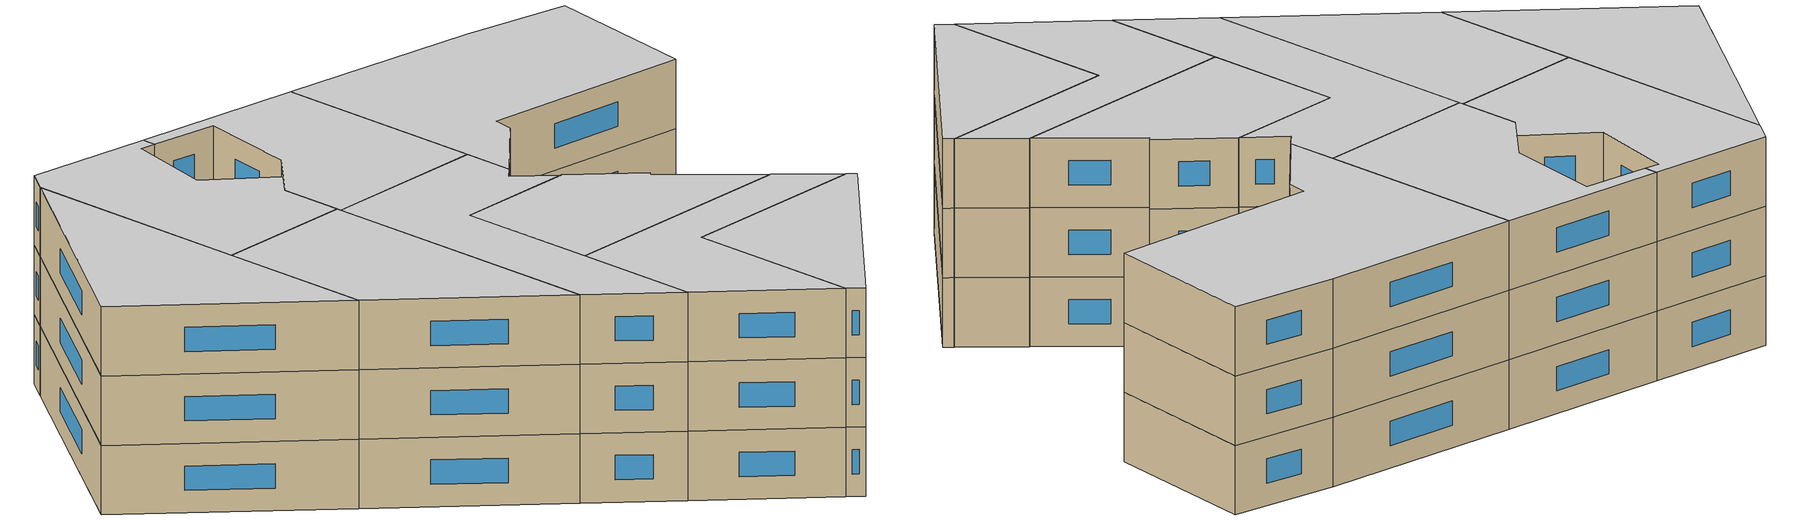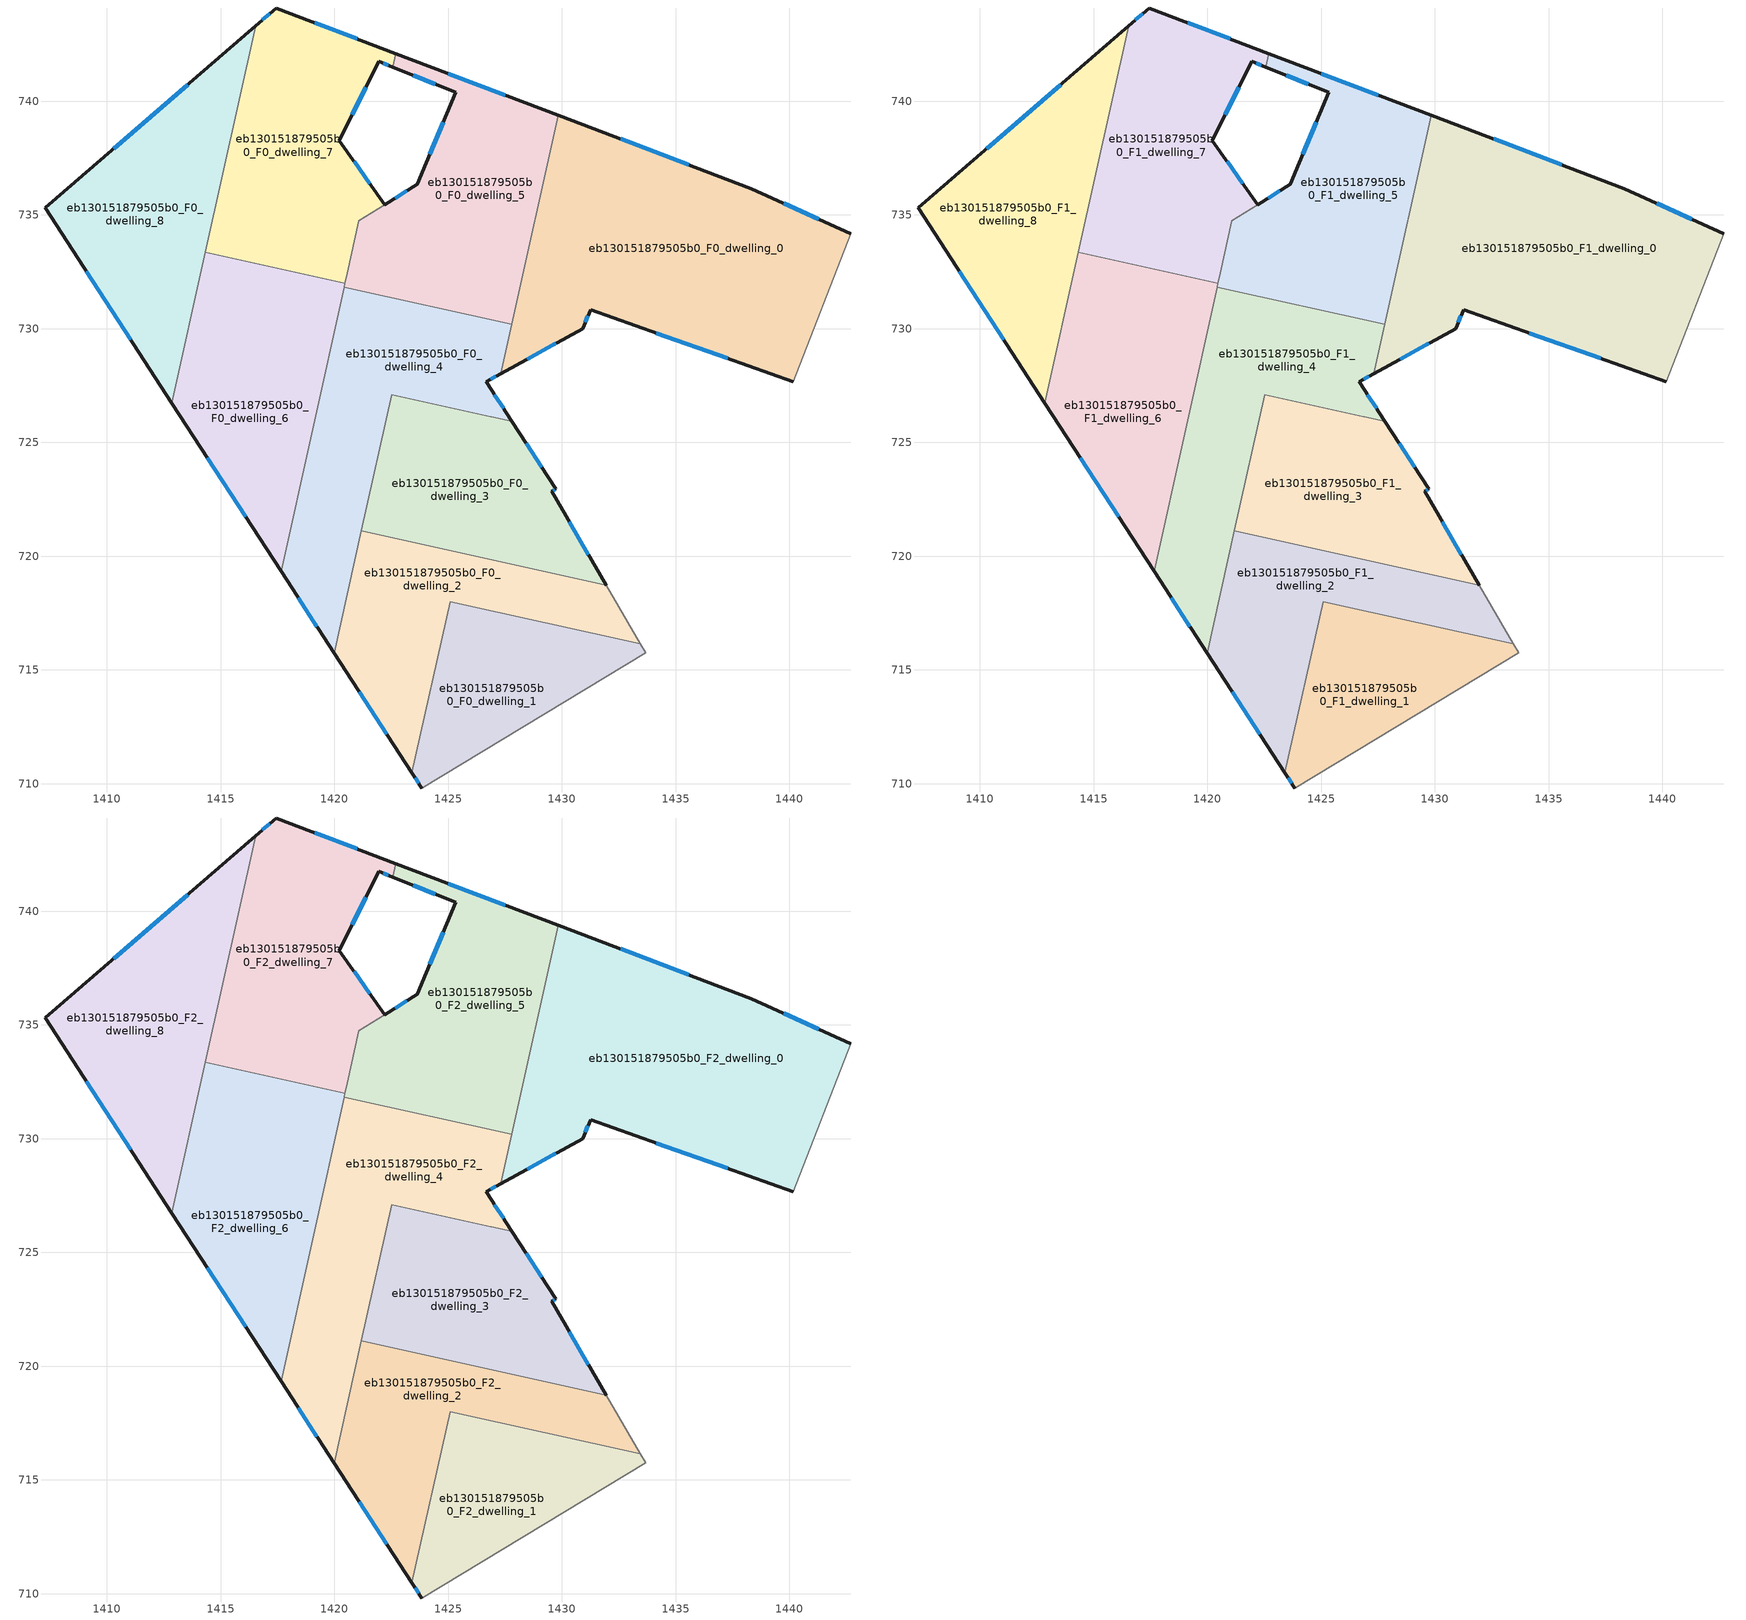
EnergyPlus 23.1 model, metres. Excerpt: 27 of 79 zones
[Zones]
eb130151879505b0_F0_dwelling_0
 floor ground (EU_floor_Construction): 1442.69,734.17 1440.18,727.68 1431.26,730.83 1430.91,730.01 1427.3,728.02 1429.83,739.39 1438.32,736.16 z0
 wall outside (EU_wall_Construction): 1427.3,728.02 1430.91,730.01 1431.26,730.83 1440.18,727.68 / 1442.69,734.17 1438.32,736.16 1429.83,739.39 z0:3
 wall adiabatic (EU_wall_Construction): 1440.18,727.68 1442.69,734.17 z0:3
 wall to eb130151879505b0_F0_dwelling_5 (EU_wall_Construction): 1429.83,739.39 1427.78,730.19 z0:3
 wall to eb130151879505b0_F0_dwelling_4 (EU_wall_Construction): 1427.78,730.19 1427.3,728.02 z0:3
 window (EU_Window_Construction): 1431.02,730.27 1431.14,730.56 / 1428.47,728.66 1429.74,729.36 / 1435.57,737.2 1432.58,738.34 / 1441.28,734.81 1439.74,735.51 / 1434.15,729.81 1437.28,728.7 z0.97:2.03
eb130151879505b0_F0_dwelling_1
 floor ground (EU_floor_Construction): 1433.44,716.15 1433.68,715.75 1423.83,709.81 1423.41,710.47 1425.08,718 z0
 wall outside (EU_wall_Construction): 1423.41,710.47 1423.83,709.81 z0:3
 wall to eb130151879505b0_F0_dwelling_2 (EU_wall_Construction): 1433.44,716.15 1425.08,718 1423.41,710.47 z0:3
 wall adiabatic (EU_wall_Construction): 1423.83,709.81 1433.68,715.75 1433.44,716.15 z0:3
 window (EU_Window_Construction): 1423.55,710.25 1423.7,710.02 z0.97:2.03
eb130151879505b0_F0_dwelling_2
 floor ground (EU_floor_Construction): 1431.94,718.73 1433.44,716.15 1425.08,718 1423.41,710.47 1419.98,715.74 1421.18,721.12 z0
 wall outside (EU_wall_Construction): 1419.98,715.74 1423.41,710.47 z0:3
 wall to eb130151879505b0_F0_dwelling_3 (EU_wall_Construction): 1431.94,718.73 1421.18,721.12 z0:3
 wall adiabatic (EU_wall_Construction): 1433.44,716.15 1431.94,718.73 z0:3
 wall to eb130151879505b0_F0_dwelling_4 (EU_wall_Construction): 1421.18,721.12 1419.98,715.74 z0:3
 window (EU_Window_Construction): 1421.09,714.03 1422.3,712.18 z0.97:2.03
eb130151879505b0_F0_dwelling_3
 floor ground (EU_floor_Construction): 1427.8,725.92 1429.73,722.96 1429.55,722.85 1431.94,718.73 1421.18,721.12 1422.51,727.1 1426.88,726.13 z0
 wall outside (EU_wall_Construction): 1431.94,718.73 1429.55,722.85 1429.73,722.96 1427.8,725.92 z0:3
 wall to eb130151879505b0_F0_dwelling_4 (EU_wall_Construction): 1427.8,725.93 1426.88,726.13 1422.51,727.1 1421.18,721.12 z0:3
 window (EU_Window_Construction): 1429.11,723.92 1428.43,724.96 / 1429.61,722.88 1429.67,722.92 / 1431.16,720.06 1430.32,721.51 z0.97:2.03
eb130151879505b0_F0_dwelling_4
 floor ground (EU_floor_Construction): 1427.79,730.19 1427.3,728.02 1426.67,727.67 1427.8,725.93 1422.51,727.1 1419.98,715.74 1417.65,719.34 1420.42,731.82 z0
 wall outside (EU_wall_Construction): 1417.65,719.34 1419.98,715.74 / 1427.8,725.93 1426.67,727.67 1427.3,728.02 z0:3
 wall to eb130151879505b0_F0_dwelling_5 (EU_wall_Construction): 1427.79,730.19 1420.42,731.82 z0:3
 wall to eb130151879505b0_F0_dwelling_6 (EU_wall_Construction): 1420.42,731.82 1417.65,719.34 z0:3
 window (EU_Window_Construction): 1418.41,718.17 1419.23,716.91 / 1426.87,727.78 1427.1,727.9 / 1427.43,726.49 1427.03,727.1 z0.97:2.03
eb130151879505b0_F0_dwelling_5
 floor ground (EU_floor_Construction): 1429.83,739.39 1427.79,730.19 1420.42,731.82 1421.07,734.74 1423.65,736.35 1425.33,740.4 1422.57,741.5 1422.7,742.09 z0
 wall outside (EU_wall_Construction): 1422.57,741.5 1425.33,740.4 1423.65,736.35 1422.21,735.45 / 1429.83,739.39 1422.7,742.09 z0:3
 wall to eb130151879505b0_F0_dwelling_7 (EU_wall_Construction): 1422.7,742.09 1422.57,741.5 / 1422.21,735.45 1421.07,734.74 1420.56,732.43 / 1420.56,732.42 1420.46,732 z0:3
 wall to eb130151879505b0_F0_dwelling_6 (EU_wall_Construction): 1420.46,732 1420.42,731.82 z0:3
 window (EU_Window_Construction): 1424.79,739.08 1424.19,737.66 / 1423.47,741.14 1424.44,740.75 / 1427.52,740.26 1425.01,741.22 / 1423.18,736.06 1422.67,735.74 z0.97:2.03
eb130151879505b0_F0_dwelling_6
 floor ground (EU_floor_Construction): 1420.46,732 1417.65,719.34 1412.86,726.72 1414.33,733.36 z0
 wall outside (EU_wall_Construction): 1412.86,726.72 1417.65,719.34 z0:3
 wall to eb130151879505b0_F0_dwelling_7 (EU_wall_Construction): 1420.46,732 1414.33,733.36 z0:3
 wall to eb130151879505b0_F0_dwelling_8 (EU_wall_Construction): 1414.33,733.36 1412.86,726.72 z0:3
 window (EU_Window_Construction): 1414.41,724.33 1416.1,721.73 z0.97:2.03
eb130151879505b0_F0_dwelling_7
 floor ground (EU_floor_Construction): 1422.7,742.09 1422.57,741.5 1421.94,741.75 1420.22,738.27 1422.2,735.45 1421.07,734.74 1420.46,732 1414.33,733.36 1416.54,743.32 1417.44,744.1 z0
 wall outside (EU_wall_Construction): 1422.7,742.09 1417.44,744.1 1416.54,743.32 / 1422.2,735.45 1420.22,738.27 1421.94,741.75 1422.57,741.5 z0:3
 wall to eb130151879505b0_F0_dwelling_8 (EU_wall_Construction): 1416.54,743.32 1414.33,733.36 z0:3
 window (EU_Window_Construction): 1417.15,743.85 1416.83,743.57 / 1420.99,742.74 1419.14,743.45 / 1422.14,741.67 1422.36,741.58 / 1420.77,739.4 1421.38,740.62 / 1421.56,736.36 1420.86,737.35 z0.97:2.03
eb130151879505b0_F0_dwelling_8
 floor ground (EU_floor_Construction): 1416.54,743.32 1412.86,726.72 1407.29,735.31 z0
 wall outside (EU_wall_Construction): 1416.54,743.32 1407.29,735.31 1412.86,726.72 z0:3
 window (EU_Window_Construction): 1409.09,732.52 1411.05,729.51 / 1413.54,740.72 1410.29,737.91 z0.97:2.03
eb130151879505b0_F1_dwelling_0
 floor to eb130151879505b0_F0_dwelling_0 (EU_floor_Construction): 1442.69,734.17 1440.18,727.68 1431.26,730.83 1430.91,730.01 1427.3,728.02 1429.83,739.39 1438.32,736.16 z3
 wall outside (EU_wall_Construction): 1427.3,728.02 1430.91,730.01 1431.26,730.83 1440.18,727.68 / 1442.69,734.17 1438.32,736.16 1429.83,739.39 z3:6
 wall adiabatic (EU_wall_Construction): 1440.18,727.68 1442.69,734.17 z3:6
 wall to eb130151879505b0_F1_dwelling_5 (EU_wall_Construction): 1429.83,739.39 1427.78,730.19 z3:6
 wall to eb130151879505b0_F1_dwelling_4 (EU_wall_Construction): 1427.78,730.19 1427.3,728.02 z3:6
 window (EU_Window_Construction): 1431.02,730.27 1431.14,730.56 / 1428.47,728.66 1429.74,729.36 / 1435.57,737.2 1432.58,738.34 / 1441.28,734.81 1439.74,735.51 / 1434.15,729.81 1437.28,728.7 z3.97:5.03
eb130151879505b0_F1_dwelling_1
 floor to eb130151879505b0_F0_dwelling_1 (EU_floor_Construction): 1433.44,716.15 1433.68,715.75 1423.83,709.81 1423.41,710.47 1425.08,718 z3
 wall outside (EU_wall_Construction): 1423.41,710.47 1423.83,709.81 z3:6
 wall to eb130151879505b0_F1_dwelling_2 (EU_wall_Construction): 1433.44,716.15 1425.08,718 1423.41,710.47 z3:6
 wall adiabatic (EU_wall_Construction): 1423.83,709.81 1433.68,715.75 1433.44,716.15 z3:6
 window (EU_Window_Construction): 1423.55,710.25 1423.7,710.02 z3.97:5.03
eb130151879505b0_F1_dwelling_2
 floor to eb130151879505b0_F0_dwelling_2 (EU_floor_Construction): 1431.94,718.73 1433.44,716.15 1425.08,718 1423.41,710.47 1419.98,715.74 1421.18,721.12 z3
 wall outside (EU_wall_Construction): 1419.98,715.74 1423.41,710.47 z3:6
 wall to eb130151879505b0_F1_dwelling_3 (EU_wall_Construction): 1431.94,718.73 1421.18,721.12 z3:6
 wall adiabatic (EU_wall_Construction): 1433.44,716.15 1431.94,718.73 z3:6
 wall to eb130151879505b0_F1_dwelling_4 (EU_wall_Construction): 1421.18,721.12 1419.98,715.74 z3:6
 window (EU_Window_Construction): 1421.09,714.03 1422.3,712.18 z3.97:5.03
eb130151879505b0_F1_dwelling_3
 floor to eb130151879505b0_F0_dwelling_3 (EU_floor_Construction): 1427.8,725.92 1429.73,722.96 1429.55,722.85 1431.94,718.73 1421.18,721.12 1422.51,727.1 1426.88,726.13 z3
 wall outside (EU_wall_Construction): 1431.94,718.73 1429.55,722.85 1429.73,722.96 1427.8,725.92 z3:6
 wall to eb130151879505b0_F1_dwelling_4 (EU_wall_Construction): 1427.8,725.93 1426.88,726.13 1422.51,727.1 1421.18,721.12 z3:6
 window (EU_Window_Construction): 1429.11,723.92 1428.43,724.96 / 1429.61,722.88 1429.67,722.92 / 1431.16,720.06 1430.32,721.51 z3.97:5.03
eb130151879505b0_F1_dwelling_4
 floor to eb130151879505b0_F0_dwelling_4 (EU_floor_Construction): 1427.79,730.19 1427.3,728.02 1426.67,727.67 1427.8,725.93 1422.51,727.1 1419.98,715.74 1417.65,719.34 1420.42,731.82 z3
 wall outside (EU_wall_Construction): 1417.65,719.34 1419.98,715.74 / 1427.8,725.93 1426.67,727.67 1427.3,728.02 z3:6
 wall to eb130151879505b0_F1_dwelling_5 (EU_wall_Construction): 1427.79,730.19 1420.42,731.82 z3:6
 wall to eb130151879505b0_F1_dwelling_6 (EU_wall_Construction): 1420.42,731.82 1417.65,719.34 z3:6
 window (EU_Window_Construction): 1418.41,718.17 1419.23,716.91 / 1426.87,727.78 1427.1,727.9 / 1427.43,726.49 1427.03,727.1 z3.97:5.03
eb130151879505b0_F1_dwelling_5
 floor to eb130151879505b0_F0_dwelling_5 (EU_floor_Construction): 1429.83,739.39 1427.79,730.19 1420.42,731.82 1421.07,734.74 1423.65,736.35 1425.33,740.4 1422.57,741.5 1422.7,742.09 z3
 wall outside (EU_wall_Construction): 1422.57,741.5 1425.33,740.4 1423.65,736.35 1422.21,735.45 / 1429.83,739.39 1422.7,742.09 z3:6
 wall to eb130151879505b0_F1_dwelling_7 (EU_wall_Construction): 1422.7,742.09 1422.57,741.5 / 1422.21,735.45 1421.07,734.74 1420.56,732.43 / 1420.56,732.42 1420.46,732 z3:6
 wall to eb130151879505b0_F1_dwelling_6 (EU_wall_Construction): 1420.46,732 1420.42,731.82 z3:6
 window (EU_Window_Construction): 1424.79,739.08 1424.19,737.66 / 1423.47,741.14 1424.44,740.75 / 1427.52,740.26 1425.01,741.22 / 1423.18,736.06 1422.67,735.74 z3.97:5.03
eb130151879505b0_F1_dwelling_6
 floor to eb130151879505b0_F0_dwelling_6 (EU_floor_Construction): 1420.46,732 1417.65,719.34 1412.86,726.72 1414.33,733.36 z3
 wall outside (EU_wall_Construction): 1412.86,726.72 1417.65,719.34 z3:6
 wall to eb130151879505b0_F1_dwelling_7 (EU_wall_Construction): 1420.46,732 1414.33,733.36 z3:6
 wall to eb130151879505b0_F1_dwelling_8 (EU_wall_Construction): 1414.33,733.36 1412.86,726.72 z3:6
 window (EU_Window_Construction): 1414.41,724.33 1416.1,721.73 z3.97:5.03
eb130151879505b0_F1_dwelling_7
 floor to eb130151879505b0_F0_dwelling_7 (EU_floor_Construction): 1422.7,742.09 1422.57,741.5 1421.94,741.75 1420.22,738.27 1422.2,735.45 1421.07,734.74 1420.46,732 1414.33,733.36 1416.54,743.32 1417.44,744.1 z3
 wall outside (EU_wall_Construction): 1422.7,742.09 1417.44,744.1 1416.54,743.32 / 1422.2,735.45 1420.22,738.27 1421.94,741.75 1422.57,741.5 z3:6
 wall to eb130151879505b0_F1_dwelling_8 (EU_wall_Construction): 1416.54,743.32 1414.33,733.36 z3:6
 window (EU_Window_Construction): 1417.15,743.85 1416.83,743.57 / 1420.99,742.74 1419.14,743.45 / 1422.14,741.67 1422.36,741.58 / 1420.77,739.4 1421.38,740.62 / 1421.56,736.36 1420.86,737.35 z3.97:5.03
eb130151879505b0_F1_dwelling_8
 floor to eb130151879505b0_F0_dwelling_8 (EU_floor_Construction): 1416.54,743.32 1412.86,726.72 1407.29,735.31 z3
 wall outside (EU_wall_Construction): 1416.54,743.32 1407.29,735.31 1412.86,726.72 z3:6
 window (EU_Window_Construction): 1409.09,732.52 1411.05,729.51 / 1413.54,740.72 1410.29,737.91 z3.97:5.03
eb130151879505b0_F2_dwelling_0
 floor to eb130151879505b0_F1_dwelling_0 (EU_floor_Construction): 1442.69,734.17 1440.18,727.68 1431.26,730.83 1430.91,730.01 1427.3,728.02 1429.83,739.39 1438.32,736.16 z6
 wall outside (EU_wall_Construction): 1427.3,728.02 1430.91,730.01 1431.26,730.83 1440.18,727.68 / 1442.69,734.17 1438.32,736.16 1429.83,739.39 z6:9
 wall adiabatic (EU_wall_Construction): 1440.18,727.68 1442.69,734.17 z6:9
 wall to eb130151879505b0_F2_dwelling_5 (EU_wall_Construction): 1429.83,739.39 1427.78,730.19 z6:9
 wall to eb130151879505b0_F2_dwelling_4 (EU_wall_Construction): 1427.78,730.19 1427.3,728.02 z6:9
 window (EU_Window_Construction): 1431.02,730.27 1431.14,730.56 / 1428.47,728.66 1429.74,729.36 / 1435.57,737.2 1432.58,738.34 / 1441.28,734.81 1439.74,735.51 / 1434.15,729.81 1437.28,728.7 z6.97:8.03
 ceiling to eb130151879505b0_F3_dwelling_0 (EU_floor_Construction): 1440.18,727.68 1442.69,734.17 1438.32,736.16 1429.83,739.39 1427.3,728.02 1430.91,730.01 1431.26,730.83 z9
eb130151879505b0_F2_dwelling_1
 floor to eb130151879505b0_F1_dwelling_1 (EU_floor_Construction): 1433.44,716.15 1433.68,715.75 1423.83,709.81 1423.41,710.47 1425.08,718 z6
 wall outside (EU_wall_Construction): 1423.41,710.47 1423.83,709.81 z6:9
 wall to eb130151879505b0_F2_dwelling_2 (EU_wall_Construction): 1433.44,716.15 1425.08,718 1423.41,710.47 z6:9
 wall adiabatic (EU_wall_Construction): 1423.83,709.81 1433.68,715.75 1433.44,716.15 z6:9
 window (EU_Window_Construction): 1423.55,710.25 1423.7,710.02 z6.97:8.03
 ceiling to eb130151879505b0_F3_dwelling_1 (EU_floor_Construction): 1433.68,715.75 1433.44,716.15 1425.08,718 1423.41,710.47 1423.83,709.81 z9
eb130151879505b0_F2_dwelling_2
 floor to eb130151879505b0_F1_dwelling_2 (EU_floor_Construction): 1431.94,718.73 1433.44,716.15 1425.08,718 1423.41,710.47 1419.98,715.74 1421.18,721.12 z6
 wall outside (EU_wall_Construction): 1419.98,715.74 1423.41,710.47 z6:9
 wall to eb130151879505b0_F2_dwelling_3 (EU_wall_Construction): 1431.94,718.73 1421.18,721.12 z6:9
 wall adiabatic (EU_wall_Construction): 1433.44,716.15 1431.94,718.73 z6:9
 wall to eb130151879505b0_F2_dwelling_4 (EU_wall_Construction): 1421.18,721.12 1419.98,715.74 z6:9
 window (EU_Window_Construction): 1421.09,714.03 1422.3,712.18 z6.97:8.03
 ceiling to eb130151879505b0_F3_dwelling_2 (EU_floor_Construction): 1433.44,716.15 1431.94,718.73 1421.18,721.12 1419.98,715.74 1423.41,710.47 1425.08,718 z9
eb130151879505b0_F2_dwelling_3
 floor to eb130151879505b0_F1_dwelling_3 (EU_floor_Construction): 1427.8,725.92 1429.73,722.96 1429.55,722.85 1431.94,718.73 1421.18,721.12 1422.51,727.1 1426.88,726.13 z6
 wall outside (EU_wall_Construction): 1431.94,718.73 1429.55,722.85 1429.73,722.96 1427.8,725.92 z6:9
 wall to eb130151879505b0_F2_dwelling_4 (EU_wall_Construction): 1427.8,725.93 1426.88,726.13 1422.51,727.1 1421.18,721.12 z6:9
 window (EU_Window_Construction): 1429.11,723.92 1428.43,724.96 / 1429.61,722.88 1429.67,722.92 / 1431.16,720.06 1430.32,721.51 z6.97:8.03
 ceiling to eb130151879505b0_F3_dwelling_3 (EU_floor_Construction): 1431.94,718.73 1429.55,722.85 1429.73,722.96 1427.8,725.92 1426.88,726.13 1422.51,727.1 1421.18,721.12 z9
eb130151879505b0_F2_dwelling_4
 floor to eb130151879505b0_F1_dwelling_4 (EU_floor_Construction): 1427.79,730.19 1427.3,728.02 1426.67,727.67 1427.8,725.93 1422.51,727.1 1419.98,715.74 1417.65,719.34 1420.42,731.82 z6
 wall outside (EU_wall_Construction): 1417.65,719.34 1419.98,715.74 / 1427.8,725.93 1426.67,727.67 1427.3,728.02 z6:9
 wall to eb130151879505b0_F2_dwelling_5 (EU_wall_Construction): 1427.79,730.19 1420.42,731.82 z6:9
 wall to eb130151879505b0_F2_dwelling_6 (EU_wall_Construction): 1420.42,731.82 1417.65,719.34 z6:9
 window (EU_Window_Construction): 1418.41,718.17 1419.23,716.91 / 1426.87,727.78 1427.1,727.9 / 1427.43,726.49 1427.03,727.1 z6.97:8.03
 ceiling to eb130151879505b0_F3_dwelling_4 (EU_floor_Construction): 1419.98,715.74 1422.51,727.1 1427.8,725.93 1426.67,727.67 1427.3,728.02 1427.79,730.19 1420.42,731.82 1417.65,719.34 z9
eb130151879505b0_F2_dwelling_5
 floor to eb130151879505b0_F1_dwelling_5 (EU_floor_Construction): 1429.83,739.39 1427.79,730.19 1420.42,731.82 1421.07,734.74 1423.65,736.35 1425.33,740.4 1422.57,741.5 1422.7,742.09 z6
 wall outside (EU_wall_Construction): 1422.57,741.5 1425.33,740.4 1423.65,736.35 1422.21,735.45 / 1429.83,739.39 1422.7,742.09 z6:9
 wall to eb130151879505b0_F2_dwelling_7 (EU_wall_Construction): 1422.7,742.09 1422.57,741.5 / 1422.21,735.45 1421.07,734.74 1420.56,732.43 / 1420.56,732.42 1420.46,732 z6:9
 wall to eb130151879505b0_F2_dwelling_6 (EU_wall_Construction): 1420.46,732 1420.42,731.82 z6:9
 window (EU_Window_Construction): 1424.79,739.08 1424.19,737.66 / 1423.47,741.14 1424.44,740.75 / 1427.52,740.26 1425.01,741.22 / 1423.18,736.06 1422.67,735.74 z6.97:8.03
 ceiling to eb130151879505b0_F3_dwelling_5 (EU_floor_Construction): 1427.79,730.19 1429.83,739.39 1422.7,742.09 1422.57,741.5 1425.33,740.4 1423.65,736.35 1421.07,734.74 1420.42,731.82 z9
eb130151879505b0_F2_dwelling_6
 floor to eb130151879505b0_F1_dwelling_6 (EU_floor_Construction): 1420.46,732 1417.65,719.34 1412.86,726.72 1414.33,733.36 z6
 wall outside (EU_wall_Construction): 1412.86,726.72 1417.65,719.34 z6:9
 wall to eb130151879505b0_F2_dwelling_7 (EU_wall_Construction): 1420.46,732 1414.33,733.36 z6:9
 wall to eb130151879505b0_F2_dwelling_8 (EU_wall_Construction): 1414.33,733.36 1412.86,726.72 z6:9
 window (EU_Window_Construction): 1414.41,724.33 1416.1,721.73 z6.97:8.03
 ceiling to eb130151879505b0_F3_dwelling_6 (EU_floor_Construction): 1417.65,719.34 1420.46,732 1414.33,733.36 1412.86,726.72 z9
eb130151879505b0_F2_dwelling_7
 floor to eb130151879505b0_F1_dwelling_7 (EU_floor_Construction): 1422.7,742.09 1422.57,741.5 1421.94,741.75 1420.22,738.27 1422.2,735.45 1421.07,734.74 1420.46,732 1414.33,733.36 1416.54,743.32 1417.44,744.1 z6
 wall outside (EU_wall_Construction): 1422.7,742.09 1417.44,744.1 1416.54,743.32 / 1422.2,735.45 1420.22,738.27 1421.94,741.75 1422.57,741.5 z6:9
 wall to eb130151879505b0_F2_dwelling_8 (EU_wall_Construction): 1416.54,743.32 1414.33,733.36 z6:9
 window (EU_Window_Construction): 1417.15,743.85 1416.83,743.57 / 1420.99,742.74 1419.14,743.45 / 1422.14,741.67 1422.36,741.58 / 1420.77,739.4 1421.38,740.62 / 1421.56,736.36 1420.86,737.35 z6.97:8.03
 ceiling to eb130151879505b0_F3_dwelling_7 (EU_floor_Construction): 1420.46,732 1421.07,734.74 1422.2,735.45 1420.22,738.27 1421.94,741.75 1422.57,741.5 1422.7,742.09 1417.44,744.1 1416.54,743.32 1414.33,733.36 z9
eb130151879505b0_F2_dwelling_8
 floor to eb130151879505b0_F1_dwelling_8 (EU_floor_Construction): 1416.54,743.32 1412.86,726.72 1407.29,735.31 z6
 wall outside (EU_wall_Construction): 1416.54,743.32 1407.29,735.31 1412.86,726.72 z6:9
 window (EU_Window_Construction): 1409.09,732.52 1411.05,729.51 / 1413.54,740.72 1410.29,737.91 z6.97:8.03
 ceiling to eb130151879505b0_F3_dwelling_8 (EU_floor_Construction): 1412.86,726.72 1416.54,743.32 1407.29,735.31 z9
[Building]
EU S2 Campaign: North Axis=0; Terrain=City; Solar Distribution=FullExterior
[Site:Location]
Bologna: Latitude=44.5; Longitude=11.25; Time Zone=1; Elevation=37
[SizingPeriod:WeatherFileDays]
AnnualSizingPeriod: Begin Month=1; Begin Day of Month=1; End Month=12; End Day of Month=31; Day of Week for Start Day=Monday; Use Weather File Daylight Saving Period=No; Use Weather File Rain and Snow Indicators=No
[MATERIAL]
EU_InternalMass_Material: Roughness=MediumRough; Thickness=0.1; Conductivity=1; Density=1800; Specific Heat=900; Thermal Absorptance=0.9; Solar Absorptance=0.7; Visible Absorptance=0.7
[MATERIAL:NOMASS] Roughness=MediumRough; Thermal Absorptance=0.9; Solar Absorptance=0.7; Visible Absorptance=0.7
Name | Thermal Resistance
EU_wall_NoMass | 0.779417
EU_floor_NoMass | 0.588222
[WINDOWMATERIAL:SIMPLEGLAZINGSYSTEM]
EU_Window_SimpleGlazing: UFactor=5.16242; Solar Heat Gain Coefficient=0.85; Visible Transmittance=0.85
[CONSTRUCTION]
EU_wall_Construction: EU_wall_NoMass
EU_floor_Construction: EU_floor_NoMass
EU_Window_Construction: EU_Window_SimpleGlazing
EU_InternalMass_Construction: EU_InternalMass_Material
[ZONE] Type=1; Multiplier=1; Ceiling Height=autocalculate; Floor Area=autocalculate; Part of Total Floor Area=Yes
Name | Volume
eb130151879505b0_F0_dwelling_0; eb130151879505b0_F1_dwelling_0; eb130151879505b0_F2_dwelling_0 | 317.125
eb130151879505b0_F0_dwelling_1; eb130151879505b0_F1_dwelling_1; eb130151879505b0_F2_dwelling_1 | 120.713
eb130151879505b0_F0_dwelling_2; eb130151879505b0_F1_dwelling_2; eb130151879505b0_F2_dwelling_2 | 153.415
eb130151879505b0_F0_dwelling_3 | 152.147
eb130151879505b0_F1_dwelling_3; eb130151879505b0_F2_dwelling_3 | 152.146
eb130151879505b0_F0_dwelling_4; eb130151879505b0_F1_dwelling_4; eb130151879505b0_F2_dwelling_4 | 187.494
eb130151879505b0_F0_dwelling_5; eb130151879505b0_F1_dwelling_5; eb130151879505b0_F2_dwelling_5 | 183.571
eb130151879505b0_F0_dwelling_6; eb130151879505b0_F1_dwelling_6; eb130151879505b0_F2_dwelling_6 | 186.188
eb130151879505b0_F0_dwelling_7; eb130151879505b0_F1_dwelling_7; eb130151879505b0_F2_dwelling_7 | 188.76
eb130151879505b0_F0_dwelling_8; eb130151879505b0_F1_dwelling_8; eb130151879505b0_F2_dwelling_8 | 186.178
[INTERNALMASS] Construction=EU_InternalMass_Construction
Name | Zone or ZoneList | Surface Area
eb130151879505b0_F0_dwelling_0_EU_InternalMass | eb130151879505b0_F0_dwelling_0 | 105.709
eb130151879505b0_F0_dwelling_1_EU_InternalMass | eb130151879505b0_F0_dwelling_1 | 40.2393
eb130151879505b0_F0_dwelling_2_EU_InternalMass | eb130151879505b0_F0_dwelling_2 | 51.1395
eb130151879505b0_F0_dwelling_3_EU_InternalMass | eb130151879505b0_F0_dwelling_3 | 50.7168
eb130151879505b0_F0_dwelling_4_EU_InternalMass | eb130151879505b0_F0_dwelling_4 | 62.4978
eb130151879505b0_F0_dwelling_5_EU_InternalMass | eb130151879505b0_F0_dwelling_5 | 61.193
eb130151879505b0_F0_dwelling_6_EU_InternalMass | eb130151879505b0_F0_dwelling_6 | 62.0634
eb130151879505b0_F0_dwelling_7_EU_InternalMass | eb130151879505b0_F0_dwelling_7 | 62.9217
eb130151879505b0_F0_dwelling_8_EU_InternalMass | eb130151879505b0_F0_dwelling_8 | 62.0596
eb130151879505b0_F1_dwelling_0_EU_InternalMass | eb130151879505b0_F1_dwelling_0 | 105.709
eb130151879505b0_F1_dwelling_1_EU_InternalMass | eb130151879505b0_F1_dwelling_1 | 40.2393
eb130151879505b0_F1_dwelling_2_EU_InternalMass | eb130151879505b0_F1_dwelling_2 | 51.1395
eb130151879505b0_F1_dwelling_3_EU_InternalMass | eb130151879505b0_F1_dwelling_3 | 50.7168
eb130151879505b0_F1_dwelling_4_EU_InternalMass | eb130151879505b0_F1_dwelling_4 | 62.4978
eb130151879505b0_F1_dwelling_5_EU_InternalMass | eb130151879505b0_F1_dwelling_5 | 61.193
eb130151879505b0_F1_dwelling_6_EU_InternalMass | eb130151879505b0_F1_dwelling_6 | 62.0634
eb130151879505b0_F1_dwelling_7_EU_InternalMass | eb130151879505b0_F1_dwelling_7 | 62.9217
eb130151879505b0_F1_dwelling_8_EU_InternalMass | eb130151879505b0_F1_dwelling_8 | 62.0596
eb130151879505b0_F2_dwelling_0_EU_InternalMass | eb130151879505b0_F2_dwelling_0 | 105.709
eb130151879505b0_F2_dwelling_1_EU_InternalMass | eb130151879505b0_F2_dwelling_1 | 40.2393
eb130151879505b0_F2_dwelling_2_EU_InternalMass | eb130151879505b0_F2_dwelling_2 | 51.1395
eb130151879505b0_F2_dwelling_3_EU_InternalMass | eb130151879505b0_F2_dwelling_3 | 50.7168
eb130151879505b0_F2_dwelling_4_EU_InternalMass | eb130151879505b0_F2_dwelling_4 | 62.4978
eb130151879505b0_F2_dwelling_5_EU_InternalMass | eb130151879505b0_F2_dwelling_5 | 61.193
eb130151879505b0_F2_dwelling_6_EU_InternalMass | eb130151879505b0_F2_dwelling_6 | 62.0634
eb130151879505b0_F2_dwelling_7_EU_InternalMass | eb130151879505b0_F2_dwelling_7 | 62.9217
eb130151879505b0_F2_dwelling_8_EU_InternalMass | eb130151879505b0_F2_dwelling_8 | 62.0596
[OTHEREQUIPMENT] Fuel Type=Electricity; Design Level Calculation Method=Watts/Area; Power per Zone Floor Area=1; Fraction Latent=0; Fraction Radiant=0; Fraction Lost=0; Carbon Dioxide Generation Rate=0; EndUse Subcategory=EU_Step8_InternalGains
Name | Zone or ZoneList or Space or SpaceList | Schedule
EU_Step8_InternalGain_eb130151879505b0_F0_dwelling_0_f000 | eb130151879505b0_F0_dwelling_0 | EU_Step8_GainSchedule_eb130151879505b0_F0_dwelling_0_f000
EU_Step8_InternalGain_eb130151879505b0_F0_dwelling_1_f000 | eb130151879505b0_F0_dwelling_1 | EU_Step8_GainSchedule_eb130151879505b0_F0_dwelling_1_f000
EU_Step8_InternalGain_eb130151879505b0_F0_dwelling_2_f000 | eb130151879505b0_F0_dwelling_2 | EU_Step8_GainSchedule_eb130151879505b0_F0_dwelling_2_f000
EU_Step8_InternalGain_eb130151879505b0_F0_dwelling_3_f000 | eb130151879505b0_F0_dwelling_3 | EU_Step8_GainSchedule_eb130151879505b0_F0_dwelling_3_f000
EU_Step8_InternalGain_eb130151879505b0_F0_dwelling_4_f000 | eb130151879505b0_F0_dwelling_4 | EU_Step8_GainSchedule_eb130151879505b0_F0_dwelling_4_f000
EU_Step8_InternalGain_eb130151879505b0_F0_dwelling_5_f000 | eb130151879505b0_F0_dwelling_5 | EU_Step8_GainSchedule_eb130151879505b0_F0_dwelling_5_f000
EU_Step8_InternalGain_eb130151879505b0_F0_dwelling_6_f000 | eb130151879505b0_F0_dwelling_6 | EU_Step8_GainSchedule_eb130151879505b0_F0_dwelling_6_f000
EU_Step8_InternalGain_eb130151879505b0_F0_dwelling_7_f000 | eb130151879505b0_F0_dwelling_7 | EU_Step8_GainSchedule_eb130151879505b0_F0_dwelling_7_f000
EU_Step8_InternalGain_eb130151879505b0_F0_dwelling_8_f000 | eb130151879505b0_F0_dwelling_8 | EU_Step8_GainSchedule_eb130151879505b0_F0_dwelling_8_f000
EU_Step8_InternalGain_eb130151879505b0_F1_dwelling_0_f000 | eb130151879505b0_F1_dwelling_0 | EU_Step8_GainSchedule_eb130151879505b0_F1_dwelling_0_f000
EU_Step8_InternalGain_eb130151879505b0_F1_dwelling_1_f000 | eb130151879505b0_F1_dwelling_1 | EU_Step8_GainSchedule_eb130151879505b0_F1_dwelling_1_f000
EU_Step8_InternalGain_eb130151879505b0_F1_dwelling_2_f000 | eb130151879505b0_F1_dwelling_2 | EU_Step8_GainSchedule_eb130151879505b0_F1_dwelling_2_f000
EU_Step8_InternalGain_eb130151879505b0_F1_dwelling_3_f000 | eb130151879505b0_F1_dwelling_3 | EU_Step8_GainSchedule_eb130151879505b0_F1_dwelling_3_f000
EU_Step8_InternalGain_eb130151879505b0_F1_dwelling_4_f000 | eb130151879505b0_F1_dwelling_4 | EU_Step8_GainSchedule_eb130151879505b0_F1_dwelling_4_f000
EU_Step8_InternalGain_eb130151879505b0_F1_dwelling_5_f000 | eb130151879505b0_F1_dwelling_5 | EU_Step8_GainSchedule_eb130151879505b0_F1_dwelling_5_f000
EU_Step8_InternalGain_eb130151879505b0_F1_dwelling_6_f000 | eb130151879505b0_F1_dwelling_6 | EU_Step8_GainSchedule_eb130151879505b0_F1_dwelling_6_f000
EU_Step8_InternalGain_eb130151879505b0_F1_dwelling_7_f000 | eb130151879505b0_F1_dwelling_7 | EU_Step8_GainSchedule_eb130151879505b0_F1_dwelling_7_f000
EU_Step8_InternalGain_eb130151879505b0_F1_dwelling_8_f000 | eb130151879505b0_F1_dwelling_8 | EU_Step8_GainSchedule_eb130151879505b0_F1_dwelling_8_f000
EU_Step8_InternalGain_eb130151879505b0_F2_dwelling_0_f000 | eb130151879505b0_F2_dwelling_0 | EU_Step8_GainSchedule_eb130151879505b0_F2_dwelling_0_f000
EU_Step8_InternalGain_eb130151879505b0_F2_dwelling_1_f000 | eb130151879505b0_F2_dwelling_1 | EU_Step8_GainSchedule_eb130151879505b0_F2_dwelling_1_f000
EU_Step8_InternalGain_eb130151879505b0_F2_dwelling_2_f000 | eb130151879505b0_F2_dwelling_2 | EU_Step8_GainSchedule_eb130151879505b0_F2_dwelling_2_f000
EU_Step8_InternalGain_eb130151879505b0_F2_dwelling_3_f000 | eb130151879505b0_F2_dwelling_3 | EU_Step8_GainSchedule_eb130151879505b0_F2_dwelling_3_f000
EU_Step8_InternalGain_eb130151879505b0_F2_dwelling_4_f000 | eb130151879505b0_F2_dwelling_4 | EU_Step8_GainSchedule_eb130151879505b0_F2_dwelling_4_f000
EU_Step8_InternalGain_eb130151879505b0_F2_dwelling_5_f000 | eb130151879505b0_F2_dwelling_5 | EU_Step8_GainSchedule_eb130151879505b0_F2_dwelling_5_f000
EU_Step8_InternalGain_eb130151879505b0_F2_dwelling_6_f000 | eb130151879505b0_F2_dwelling_6 | EU_Step8_GainSchedule_eb130151879505b0_F2_dwelling_6_f000
EU_Step8_InternalGain_eb130151879505b0_F2_dwelling_7_f000 | eb130151879505b0_F2_dwelling_7 | EU_Step8_GainSchedule_eb130151879505b0_F2_dwelling_7_f000
EU_Step8_InternalGain_eb130151879505b0_F2_dwelling_8_f000 | eb130151879505b0_F2_dwelling_8 | EU_Step8_GainSchedule_eb130151879505b0_F2_dwelling_8_f000
[ZONEVENTILATION:DESIGNFLOWRATE] Schedule=EU_AlwaysOn; Design Flow Rate Calculation Method=AirChanges/Hour; Air Changes per Hour=0.712058; Ventilation Type=Natural; Fan Pressure Rise=0; Fan Total Efficiency=1; Constant Term Coefficient=1; Temperature Term Coefficient=0; Velocity Term Coefficient=0; Velocity Squared Term Coefficient=0; Minimum Indoor Temperature=-100; Maximum Indoor Temperature=100; Delta Temperature=-100; Minimum Outdoor Temperature=-100; Maximum Outdoor Temperature=100; Maximum Wind Speed=40
Name | Zone or ZoneList or Space or SpaceList
EU_ConstantAir_eb130151879505b0_F0_dwelling_0 | eb130151879505b0_F0_dwelling_0
EU_ConstantAir_eb130151879505b0_F0_dwelling_1 | eb130151879505b0_F0_dwelling_1
EU_ConstantAir_eb130151879505b0_F0_dwelling_2 | eb130151879505b0_F0_dwelling_2
EU_ConstantAir_eb130151879505b0_F0_dwelling_3 | eb130151879505b0_F0_dwelling_3
EU_ConstantAir_eb130151879505b0_F0_dwelling_4 | eb130151879505b0_F0_dwelling_4
EU_ConstantAir_eb130151879505b0_F0_dwelling_5 | eb130151879505b0_F0_dwelling_5
EU_ConstantAir_eb130151879505b0_F0_dwelling_6 | eb130151879505b0_F0_dwelling_6
EU_ConstantAir_eb130151879505b0_F0_dwelling_7 | eb130151879505b0_F0_dwelling_7
EU_ConstantAir_eb130151879505b0_F0_dwelling_8 | eb130151879505b0_F0_dwelling_8
EU_ConstantAir_eb130151879505b0_F1_dwelling_0 | eb130151879505b0_F1_dwelling_0
EU_ConstantAir_eb130151879505b0_F1_dwelling_1 | eb130151879505b0_F1_dwelling_1
EU_ConstantAir_eb130151879505b0_F1_dwelling_2 | eb130151879505b0_F1_dwelling_2
EU_ConstantAir_eb130151879505b0_F1_dwelling_3 | eb130151879505b0_F1_dwelling_3
EU_ConstantAir_eb130151879505b0_F1_dwelling_4 | eb130151879505b0_F1_dwelling_4
EU_ConstantAir_eb130151879505b0_F1_dwelling_5 | eb130151879505b0_F1_dwelling_5
EU_ConstantAir_eb130151879505b0_F1_dwelling_6 | eb130151879505b0_F1_dwelling_6
EU_ConstantAir_eb130151879505b0_F1_dwelling_7 | eb130151879505b0_F1_dwelling_7
EU_ConstantAir_eb130151879505b0_F1_dwelling_8 | eb130151879505b0_F1_dwelling_8
EU_ConstantAir_eb130151879505b0_F2_dwelling_0 | eb130151879505b0_F2_dwelling_0
EU_ConstantAir_eb130151879505b0_F2_dwelling_1 | eb130151879505b0_F2_dwelling_1
EU_ConstantAir_eb130151879505b0_F2_dwelling_2 | eb130151879505b0_F2_dwelling_2
EU_ConstantAir_eb130151879505b0_F2_dwelling_3 | eb130151879505b0_F2_dwelling_3
EU_ConstantAir_eb130151879505b0_F2_dwelling_4 | eb130151879505b0_F2_dwelling_4
EU_ConstantAir_eb130151879505b0_F2_dwelling_5 | eb130151879505b0_F2_dwelling_5
EU_ConstantAir_eb130151879505b0_F2_dwelling_6 | eb130151879505b0_F2_dwelling_6
EU_ConstantAir_eb130151879505b0_F2_dwelling_7 | eb130151879505b0_F2_dwelling_7
EU_ConstantAir_eb130151879505b0_F2_dwelling_8 | eb130151879505b0_F2_dwelling_8
[HVACTEMPLATE:THERMOSTAT] Constant Heating Setpoint=20; Constant Cooling Setpoint=50
EU_HeatOnly_eb130151879505b0_F0_dwelling_0; EU_HeatOnly_eb130151879505b0_F0_dwelling_1; EU_HeatOnly_eb130151879505b0_F0_dwelling_2; EU_HeatOnly_eb130151879505b0_F0_dwelling_3; EU_HeatOnly_eb130151879505b0_F0_dwelling_4; EU_HeatOnly_eb130151879505b0_F0_dwelling_5; EU_HeatOnly_eb130151879505b0_F0_dwelling_6; EU_HeatOnly_eb130151879505b0_F0_dwelling_7; EU_HeatOnly_eb130151879505b0_F0_dwelling_8; EU_HeatOnly_eb130151879505b0_F1_dwelling_0; EU_HeatOnly_eb130151879505b0_F1_dwelling_1; EU_HeatOnly_eb130151879505b0_F1_dwelling_2; EU_HeatOnly_eb130151879505b0_F1_dwelling_3; EU_HeatOnly_eb130151879505b0_F1_dwelling_4; EU_HeatOnly_eb130151879505b0_F1_dwelling_5; EU_HeatOnly_eb130151879505b0_F1_dwelling_6; EU_HeatOnly_eb130151879505b0_F1_dwelling_7; EU_HeatOnly_eb130151879505b0_F1_dwelling_8; EU_HeatOnly_eb130151879505b0_F2_dwelling_0; EU_HeatOnly_eb130151879505b0_F2_dwelling_1; EU_HeatOnly_eb130151879505b0_F2_dwelling_2; EU_HeatOnly_eb130151879505b0_F2_dwelling_3; EU_HeatOnly_eb130151879505b0_F2_dwelling_4; EU_HeatOnly_eb130151879505b0_F2_dwelling_5; EU_HeatOnly_eb130151879505b0_F2_dwelling_6; EU_HeatOnly_eb130151879505b0_F2_dwelling_7; EU_HeatOnly_eb130151879505b0_F2_dwelling_8; EU_HeatOnly_eb130151879505b0_F3_dwelling_0; EU_HeatOnly_eb130151879505b0_F3_dwelling_1; EU_HeatOnly_eb130151879505b0_F3_dwelling_2; EU_HeatOnly_eb130151879505b0_F3_dwelling_3; EU_HeatOnly_eb130151879505b0_F3_dwelling_4; EU_HeatOnly_eb130151879505b0_F3_dwelling_5; EU_HeatOnly_eb130151879505b0_F3_dwelling_6; EU_HeatOnly_eb130151879505b0_F3_dwelling_7; EU_HeatOnly_eb130151879505b0_F3_dwelling_8; EU_HeatOnly_eb130151879505b0_F4_dwelling_0; EU_HeatOnly_eb130151879505b0_F4_dwelling_1; EU_HeatOnly_eb130151879505b0_F4_dwelling_2; EU_HeatOnly_eb130151879505b0_F4_dwelling_3; EU_HeatOnly_eb130151879505b0_F4_dwelling_4; EU_HeatOnly_eb130151879505b0_F4_dwelling_5; EU_HeatOnly_eb130151879505b0_F4_dwelling_6; EU_HeatOnly_eb130151879505b0_F4_dwelling_7; EU_HeatOnly_eb130151879505b0_F4_dwelling_8; EU_HeatOnly_eb130151879505b0_F5_dwelling_0; EU_HeatOnly_eb130151879505b0_F5_dwelling_1; EU_HeatOnly_eb130151879505b0_F5_dwelling_2; EU_HeatOnly_eb130151879505b0_F5_dwelling_3; EU_HeatOnly_eb130151879505b0_F5_dwelling_4; EU_HeatOnly_eb130151879505b0_F5_dwelling_5; EU_HeatOnly_eb130151879505b0_F5_dwelling_6; EU_HeatOnly_eb130151879505b0_F5_dwelling_7; EU_HeatOnly_eb130151879505b0_F5_dwelling_8; EU_HeatOnly_eb130151879505b0_F6_dwelling_0; EU_HeatOnly_eb130151879505b0_F6_dwelling_1; EU_HeatOnly_eb130151879505b0_F6_dwelling_2; EU_HeatOnly_eb130151879505b0_F6_dwelling_3; EU_HeatOnly_eb130151879505b0_F6_dwelling_4; EU_HeatOnly_eb130151879505b0_F6_dwelling_5; EU_HeatOnly_eb130151879505b0_F6_dwelling_6; EU_HeatOnly_eb130151879505b0_F6_dwelling_7; EU_HeatOnly_eb130151879505b0_F6_dwelling_8; EU_HeatOnly_eb130151879505b0_F7_dwelling_0; EU_HeatOnly_eb130151879505b0_F7_dwelling_1; EU_HeatOnly_eb130151879505b0_F7_dwelling_2; EU_HeatOnly_eb130151879505b0_F7_dwelling_3; EU_HeatOnly_eb130151879505b0_F7_dwelling_4; EU_HeatOnly_eb130151879505b0_F7_dwelling_5; EU_HeatOnly_eb130151879505b0_F7_dwelling_6; EU_HeatOnly_eb130151879505b0_F7_dwelling_7; EU_HeatOnly_eb130151879505b0_F8_dwelling_0; EU_HeatOnly_eb130151879505b0_F8_dwelling_1; EU_HeatOnly_eb130151879505b0_F8_dwelling_2; EU_HeatOnly_eb130151879505b0_F8_dwelling_3; EU_HeatOnly_eb130151879505b0_F8_dwelling_4; EU_HeatOnly_eb130151879505b0_F8_dwelling_5; EU_HeatOnly_eb130151879505b0_F8_dwelling_6; EU_HeatOnly_eb130151879505b0_F8_dwelling_7
[HVACTEMPLATE:ZONE:IDEALLOADSAIRSYSTEM] System Availability Schedule=EU_AlwaysOn; Maximum Heating Supply Air Temperature=50; Minimum Cooling Supply Air Temperature=13; Maximum Heating Supply Air Humidity Ratio=0.0156; Minimum Cooling Supply Air Humidity Ratio=0.0077; Heating Limit=NoLimit; Cooling Limit=NoLimit; Heating Availability Schedule=EU_AlwaysOn; Cooling Availability Schedule=EU_CoolingOff; Dehumidification Control Type=ConstantSensibleHeatRatio; Cooling Sensible Heat Ratio=0.7; Dehumidification Setpoint=60; Humidification Control Type=None; Humidification Setpoint=30; Outdoor Air Method=None; Outdoor Air Flow Rate per Person=0.00944; Outdoor Air Flow Rate per Zone Floor Area=0; Outdoor Air Flow Rate per Zone=0; Demand Controlled Ventilation Type=None; Outdoor Air Economizer Type=NoEconomizer; Heat Recovery Type=None; Sensible Heat Recovery Effectiveness=0.7; Latent Heat Recovery Effectiveness=0.65
Name | Template Thermostat
eb130151879505b0_F0_dwelling_0 | EU_HeatOnly_eb130151879505b0_F0_dwelling_0
eb130151879505b0_F0_dwelling_1 | EU_HeatOnly_eb130151879505b0_F0_dwelling_1
eb130151879505b0_F0_dwelling_2 | EU_HeatOnly_eb130151879505b0_F0_dwelling_2
eb130151879505b0_F0_dwelling_3 | EU_HeatOnly_eb130151879505b0_F0_dwelling_3
eb130151879505b0_F0_dwelling_4 | EU_HeatOnly_eb130151879505b0_F0_dwelling_4
eb130151879505b0_F0_dwelling_5 | EU_HeatOnly_eb130151879505b0_F0_dwelling_5
eb130151879505b0_F0_dwelling_6 | EU_HeatOnly_eb130151879505b0_F0_dwelling_6
eb130151879505b0_F0_dwelling_7 | EU_HeatOnly_eb130151879505b0_F0_dwelling_7
eb130151879505b0_F0_dwelling_8 | EU_HeatOnly_eb130151879505b0_F0_dwelling_8
eb130151879505b0_F1_dwelling_0 | EU_HeatOnly_eb130151879505b0_F1_dwelling_0
eb130151879505b0_F1_dwelling_1 | EU_HeatOnly_eb130151879505b0_F1_dwelling_1
eb130151879505b0_F1_dwelling_2 | EU_HeatOnly_eb130151879505b0_F1_dwelling_2
eb130151879505b0_F1_dwelling_3 | EU_HeatOnly_eb130151879505b0_F1_dwelling_3
eb130151879505b0_F1_dwelling_4 | EU_HeatOnly_eb130151879505b0_F1_dwelling_4
eb130151879505b0_F1_dwelling_5 | EU_HeatOnly_eb130151879505b0_F1_dwelling_5
eb130151879505b0_F1_dwelling_6 | EU_HeatOnly_eb130151879505b0_F1_dwelling_6
eb130151879505b0_F1_dwelling_7 | EU_HeatOnly_eb130151879505b0_F1_dwelling_7
eb130151879505b0_F1_dwelling_8 | EU_HeatOnly_eb130151879505b0_F1_dwelling_8
eb130151879505b0_F2_dwelling_0 | EU_HeatOnly_eb130151879505b0_F2_dwelling_0
eb130151879505b0_F2_dwelling_1 | EU_HeatOnly_eb130151879505b0_F2_dwelling_1
eb130151879505b0_F2_dwelling_2 | EU_HeatOnly_eb130151879505b0_F2_dwelling_2
eb130151879505b0_F2_dwelling_3 | EU_HeatOnly_eb130151879505b0_F2_dwelling_3
eb130151879505b0_F2_dwelling_4 | EU_HeatOnly_eb130151879505b0_F2_dwelling_4
eb130151879505b0_F2_dwelling_5 | EU_HeatOnly_eb130151879505b0_F2_dwelling_5
eb130151879505b0_F2_dwelling_6 | EU_HeatOnly_eb130151879505b0_F2_dwelling_6
eb130151879505b0_F2_dwelling_7 | EU_HeatOnly_eb130151879505b0_F2_dwelling_7
eb130151879505b0_F2_dwelling_8 | EU_HeatOnly_eb130151879505b0_F2_dwelling_8
[SIZING:ZONE] Zone Cooling Design Supply Air Temperature Input Method=SupplyAirTemperature; Zone Cooling Design Supply Air Temperature=13; Zone Heating Design Supply Air Temperature Input Method=SupplyAirTemperature; Zone Heating Design Supply Air Temperature=50; Zone Cooling Design Supply Air Humidity Ratio=0.008; Zone Heating Design Supply Air Humidity Ratio=0.008; Cooling Design Air Flow Method=DesignDay; Cooling Design Air Flow Rate=0; Cooling Minimum Air Flow per Zone Floor Area=0.000762; Cooling Minimum Air Flow=0; Cooling Minimum Air Flow Fraction=0.2; Heating Design Air Flow Method=DesignDay; Heating Design Air Flow Rate=0; Heating Maximum Air Flow per Zone Floor Area=0.002032; Heating Maximum Air Flow=0.141576; Heating Maximum Air Flow Fraction=0.3; Account for Dedicated Outdoor Air System=No; Dedicated Outdoor Air System Control Strategy=NeutralSupplyAir; Dedicated Outdoor Air Low Setpoint Temperature for Design=autosize; Dedicated Outdoor Air High Setpoint Temperature for Design=autosize; Zone Load Sizing Method=Sensible Load Only No Latent Load; Zone Latent Cooling Design Supply Air Humidity Ratio Input Method=HumidityRatioDifference; Zone Cooling Design Supply Air Humidity Ratio Difference=0.005; Zone Latent Heating Design Supply Air Humidity Ratio Input Method=HumidityRatioDifference; Zone Humidification Design Supply Air Humidity Ratio Difference=0.005
eb130151879505b0_F0_dwelling_0; eb130151879505b0_F0_dwelling_1; eb130151879505b0_F0_dwelling_2; eb130151879505b0_F0_dwelling_3; eb130151879505b0_F0_dwelling_4; eb130151879505b0_F0_dwelling_5; eb130151879505b0_F0_dwelling_6; eb130151879505b0_F0_dwelling_7; eb130151879505b0_F0_dwelling_8; eb130151879505b0_F1_dwelling_0; eb130151879505b0_F1_dwelling_1; eb130151879505b0_F1_dwelling_2; eb130151879505b0_F1_dwelling_3; eb130151879505b0_F1_dwelling_4; eb130151879505b0_F1_dwelling_5; eb130151879505b0_F1_dwelling_6; eb130151879505b0_F1_dwelling_7; eb130151879505b0_F1_dwelling_8; eb130151879505b0_F2_dwelling_0; eb130151879505b0_F2_dwelling_1; eb130151879505b0_F2_dwelling_2; eb130151879505b0_F2_dwelling_3; eb130151879505b0_F2_dwelling_4; eb130151879505b0_F2_dwelling_5; eb130151879505b0_F2_dwelling_6; eb130151879505b0_F2_dwelling_7; eb130151879505b0_F2_dwelling_8
[SCHEDULE:CONSTANT]
Name | Hourly Value
EU_AlwaysOn | 1
EU_CoolingOff | 0
[SCHEDULE:FILE] Column Number=1; Rows to Skip at Top=0; Number of Hours of Data=8760; Column Separator=Comma; Interpolate to Timestep=No; Minutes per Item=60; Adjust Schedule for Daylight Savings=Yes
Name | File
EU_Step8_GainSchedule_eb130151879505b0_F0_dwelling_0_f000 | ../../schedules/eb130151879505b0/eb130151879505b0_F0_dwelling_0_f000_gain.csv
EU_Step8_GainSchedule_eb130151879505b0_F0_dwelling_1_f000 | ../../schedules/eb130151879505b0/eb130151879505b0_F0_dwelling_1_f000_gain.csv
EU_Step8_GainSchedule_eb130151879505b0_F0_dwelling_2_f000 | ../../schedules/eb130151879505b0/eb130151879505b0_F0_dwelling_2_f000_gain.csv
EU_Step8_GainSchedule_eb130151879505b0_F0_dwelling_3_f000 | ../../schedules/eb130151879505b0/eb130151879505b0_F0_dwelling_3_f000_gain.csv
EU_Step8_GainSchedule_eb130151879505b0_F0_dwelling_4_f000 | ../../schedules/eb130151879505b0/eb130151879505b0_F0_dwelling_4_f000_gain.csv
EU_Step8_GainSchedule_eb130151879505b0_F0_dwelling_5_f000 | ../../schedules/eb130151879505b0/eb130151879505b0_F0_dwelling_5_f000_gain.csv
EU_Step8_GainSchedule_eb130151879505b0_F0_dwelling_6_f000 | ../../schedules/eb130151879505b0/eb130151879505b0_F0_dwelling_6_f000_gain.csv
EU_Step8_GainSchedule_eb130151879505b0_F0_dwelling_7_f000 | ../../schedules/eb130151879505b0/eb130151879505b0_F0_dwelling_7_f000_gain.csv
EU_Step8_GainSchedule_eb130151879505b0_F0_dwelling_8_f000 | ../../schedules/eb130151879505b0/eb130151879505b0_F0_dwelling_8_f000_gain.csv
EU_Step8_GainSchedule_eb130151879505b0_F1_dwelling_0_f000 | ../../schedules/eb130151879505b0/eb130151879505b0_F1_dwelling_0_f000_gain.csv
EU_Step8_GainSchedule_eb130151879505b0_F1_dwelling_1_f000 | ../../schedules/eb130151879505b0/eb130151879505b0_F1_dwelling_1_f000_gain.csv
EU_Step8_GainSchedule_eb130151879505b0_F1_dwelling_2_f000 | ../../schedules/eb130151879505b0/eb130151879505b0_F1_dwelling_2_f000_gain.csv
EU_Step8_GainSchedule_eb130151879505b0_F1_dwelling_3_f000 | ../../schedules/eb130151879505b0/eb130151879505b0_F1_dwelling_3_f000_gain.csv
EU_Step8_GainSchedule_eb130151879505b0_F1_dwelling_4_f000 | ../../schedules/eb130151879505b0/eb130151879505b0_F1_dwelling_4_f000_gain.csv
EU_Step8_GainSchedule_eb130151879505b0_F1_dwelling_5_f000 | ../../schedules/eb130151879505b0/eb130151879505b0_F1_dwelling_5_f000_gain.csv
EU_Step8_GainSchedule_eb130151879505b0_F1_dwelling_6_f000 | ../../schedules/eb130151879505b0/eb130151879505b0_F1_dwelling_6_f000_gain.csv
EU_Step8_GainSchedule_eb130151879505b0_F1_dwelling_7_f000 | ../../schedules/eb130151879505b0/eb130151879505b0_F1_dwelling_7_f000_gain.csv
EU_Step8_GainSchedule_eb130151879505b0_F1_dwelling_8_f000 | ../../schedules/eb130151879505b0/eb130151879505b0_F1_dwelling_8_f000_gain.csv
EU_Step8_GainSchedule_eb130151879505b0_F2_dwelling_0_f000 | ../../schedules/eb130151879505b0/eb130151879505b0_F2_dwelling_0_f000_gain.csv
EU_Step8_GainSchedule_eb130151879505b0_F2_dwelling_1_f000 | ../../schedules/eb130151879505b0/eb130151879505b0_F2_dwelling_1_f000_gain.csv
EU_Step8_GainSchedule_eb130151879505b0_F2_dwelling_2_f000 | ../../schedules/eb130151879505b0/eb130151879505b0_F2_dwelling_2_f000_gain.csv
EU_Step8_GainSchedule_eb130151879505b0_F2_dwelling_3_f000 | ../../schedules/eb130151879505b0/eb130151879505b0_F2_dwelling_3_f000_gain.csv
EU_Step8_GainSchedule_eb130151879505b0_F2_dwelling_4_f000 | ../../schedules/eb130151879505b0/eb130151879505b0_F2_dwelling_4_f000_gain.csv
EU_Step8_GainSchedule_eb130151879505b0_F2_dwelling_5_f000 | ../../schedules/eb130151879505b0/eb130151879505b0_F2_dwelling_5_f000_gain.csv
EU_Step8_GainSchedule_eb130151879505b0_F2_dwelling_6_f000 | ../../schedules/eb130151879505b0/eb130151879505b0_F2_dwelling_6_f000_gain.csv
EU_Step8_GainSchedule_eb130151879505b0_F2_dwelling_7_f000 | ../../schedules/eb130151879505b0/eb130151879505b0_F2_dwelling_7_f000_gain.csv
EU_Step8_GainSchedule_eb130151879505b0_F2_dwelling_8_f000 | ../../schedules/eb130151879505b0/eb130151879505b0_F2_dwelling_8_f000_gain.csv
